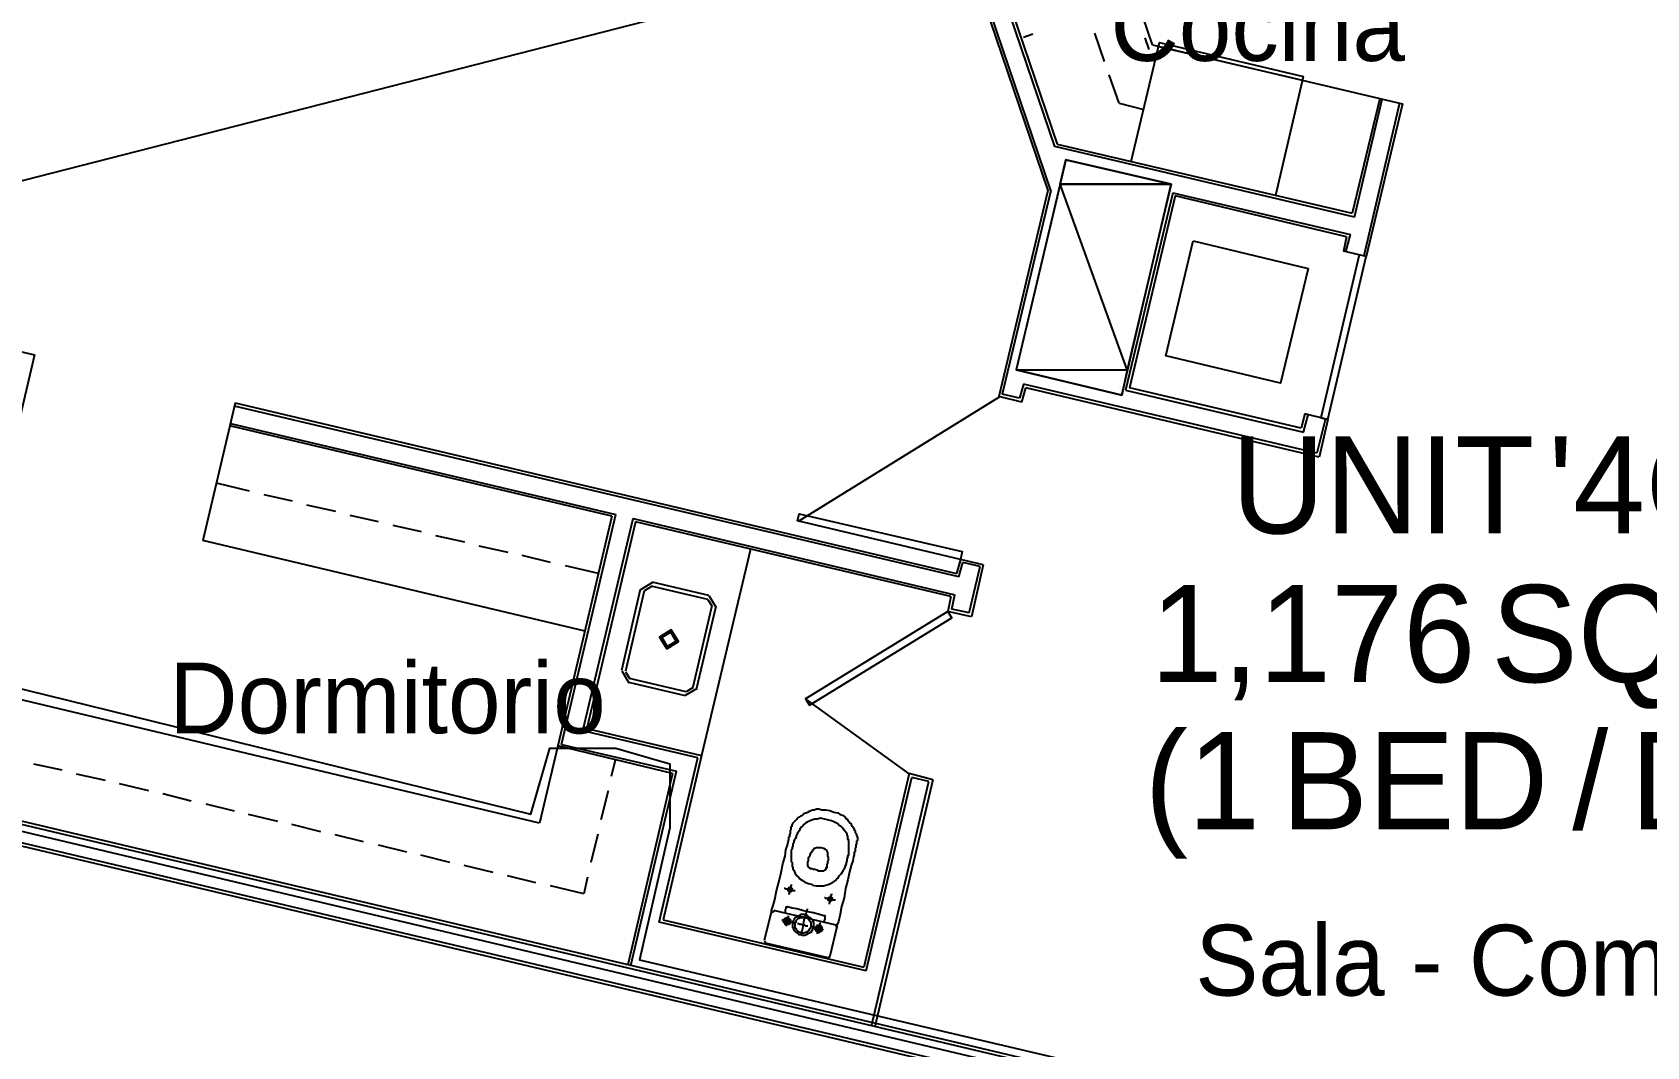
# Model space of a CAD drawing. Header units: feet. Extents: x -84 to 198, y -22 to 181.
# Drawn here: x 49.31 to 76.67, y 129.75 to 146.94 of the extents above; entities that cross this region are included whole.
import ezdxf
from ezdxf.enums import TextEntityAlignment as Align

# ---------------------------------------------------------------- set-up
doc = ezdxf.new("R2010")
doc.units = ezdxf.units.FT
for name, color, linetype in [('A-AREA-COMUN', 252, 'CONTINUOUS'), ('A-AREA-UNIDAD', 30, 'CONTINUOUS'), ('A-LINEA', 7, 'CONTINUOUS'), ('A-MURO-CONCRETO', 8, 'CONTINUOUS'), ('A-NOMBRE-ESPACIO', 2, 'CONTINUOUS'), ('A-TEXTO-PDF', 3, 'CONTINUOUS')]:
    doc.layers.add(name, color=color, linetype=linetype)

msp = doc.modelspace()

# ---------------------------------------------------------------- linework, layer by layer
at = {"layer": 'A-AREA-COMUN'}
msp.add_lwpolyline([(77.04, 126.7733), (47.648, 133.7422)], dxfattribs=at)
at = {"layer": 'A-AREA-UNIDAD'}
msp.add_lwpolyline([(48.128, 136.0533), (57.76, 133.6889), (58.08, 134.8089), (59.2, 134.8089), (60.112, 134.5422), (60.112, 133.4578), (59.6, 131.2178), (77.84, 126.9333)], dxfattribs=at)
at = {"layer": 'A-LINEA'}
for p, q in [((106.2631, 159.0395), (36.6895, 141.2395)), ((106.2631, 159.0395), (36.6895, 141.2395)), ((66.5733, 144.2578), (63.04, 154.6311)), ((63.3733, 154.7511), (66.68, 145.0444)), ((66.1067, 146.8578), (66.2667, 146.9111)), ((67.48, 146.4444), (67.32, 146.9244)), ((68.24, 146.6444), (68.1733, 146.8444)), ((68.2933, 146.7244), (72.1467, 145.8178)), ((68.4, 146.6978), (70.84, 146.1244)), ((67.7333, 145.7378), (67.56, 146.2178)), ((70.3867, 144.1778), (70.8533, 146.1911)), ((67.7333, 145.7378), (68.1467, 145.6311)), ((72.1467, 145.8178), (71.68, 143.8711)), ((71.72, 143.8044), (72.1867, 145.8044)), ((72.48, 145.7378), (71.88, 143.1511)), ((72.5333, 145.7244), (71.92, 143.1378)), ((72.1467, 145.8178), (72.5333, 145.7244)), ((66.68, 145.0444), (71.68, 143.8711)), ((66.52, 144.2578), (65.6933, 140.7644)), ((66.5733, 144.2578), (65.7467, 140.8044)), ((68.64, 144.2178), (67.84, 140.8711)), ((68.68, 144.1644), (67.9067, 140.9111)), ((68.64, 144.2178), (71.6533, 143.5111)), ((71.5867, 143.4711), (68.68, 144.1644)), ((68.9867, 143.4044), (70.9333, 142.9378)), ((71.5867, 143.4711), (71.5333, 143.2311)), ((71.5733, 143.2178), (71.6533, 143.5111)), ((71.92, 143.1378), (71.5333, 143.2311)), ((44.0533, 142.7244), (49.3467, 141.4711)), ((49.3467, 141.4711), (48.7333, 138.8844)), ((66.1067, 140.9778), (66.04, 140.7378)), ((71.08, 139.8044), (66.1067, 140.9778)), ((65.699, 140.755), (62.2894, 138.6501)), ((66.08, 140.6711), (65.6933, 140.7644)), ((66.04, 140.7378), (65.7467, 140.8044)), ((66.08, 140.6711), (66.1467, 140.9111)), ((71.12, 139.7378), (66.1467, 140.9111)), ((67.84, 140.8711), (70.8533, 140.1644)), ((70.8133, 140.2311), (67.9067, 140.9111)), ((52.7467, 140.6578), (52.6533, 140.2711)), ((65.0133, 137.7111), (52.7333, 140.6044)), ((52.7467, 140.6578), (64.9733, 137.7644)), ((70.88, 140.4711), (70.8133, 140.2311)), ((70.8533, 140.1644), (70.9333, 140.4578)), ((71.2667, 140.3778), (70.88, 140.4711)), ((71.2267, 140.3911), (71.08, 139.8044)), ((52.6533, 140.2711), (52.2, 138.3244)), ((59.1333, 138.7378), (52.6533, 140.2711)), ((52.6667, 140.3111), (59.2, 138.7644)), ((71.2667, 140.3778), (71.12, 139.7378)), ((52.9867, 139.1644), (52.4267, 139.2978)), ((53.72, 138.9911), (53.24, 139.0978)), ((54.4533, 138.8178), (53.96, 138.9244)), ((55.1733, 138.6444), (54.6933, 138.7511)), ((58.28, 134.8711), (59.2, 138.7644)), ((55.9067, 138.4711), (55.4267, 138.5778)), ((59.1333, 138.7378), (58.2133, 134.8444)), ((59.5333, 138.6444), (58.7067, 135.1378)), ((64.88, 137.3778), (59.5333, 138.6444)), ((58.68, 136.7911), (52.2, 138.3244)), ((56.64, 138.2978), (56.1467, 138.4044)), ((57.3733, 138.1244), (56.88, 138.2311)), ((58.0933, 137.9511), (57.6133, 138.0711)), ((61.48, 138.1778), (60.6533, 134.6844)), ((65.04, 138.0044), (64.9733, 137.7644)), ((65.0133, 137.7111), (65.08, 137.9511)), ((65.4267, 137.9111), (65.04, 138.0044)), ((65.3733, 137.8844), (65.08, 137.9511)), ((58.9067, 137.7644), (58.3467, 137.8978)), ((65.1867, 137.0978), (65.3733, 137.8844)), ((65.4267, 137.9111), (65.2267, 137.0311)), ((59.6133, 137.4978), (59.2933, 136.1244)), ((59.68, 137.4711), (59.36, 136.1111)), ((59.8184, 137.6133), (59.6178, 137.4895)), ((59.803, 137.5484), (59.6827, 137.4741)), ((60.76, 137.3244), (59.8, 137.5511)), ((60.7733, 137.3911), (59.8133, 137.6178)), ((60.9022, 137.1861), (60.7784, 137.3866)), ((64.8933, 137.1644), (64.9467, 137.4044)), ((60.5067, 135.8444), (60.8267, 137.2044)), ((60.5733, 135.8311), (60.8933, 137.1911)), ((60.8373, 137.2014), (60.763, 137.3218)), ((64.88, 137.3778), (64.8267, 137.1244)), ((65.2267, 137.0311), (64.8267, 137.1244)), ((65.1867, 137.0978), (64.8933, 137.1644)), ((59.2978, 136.1161), (59.4216, 135.9156)), ((59.3627, 136.1008), (59.437, 135.9805)), ((57.9067, 133.5378), (48.0267, 135.8844)), ((59.4133, 135.9244), (60.3733, 135.6978)), ((59.4267, 135.9911), (60.3867, 135.7644)), ((60.3816, 135.7023), (60.5822, 135.8261)), ((60.397, 135.7671), (60.5173, 135.8414)), ((62.4229, 135.6287), (64.1818, 134.3603)), ((60.5867, 134.6444), (58.64, 135.0978)), ((58.7067, 135.1378), (60.6533, 134.6844)), ((58.2133, 134.8444), (57.9067, 133.5378)), ((60.16, 134.3778), (58.2133, 134.8444)), ((58.28, 134.8711), (60.2267, 134.4178)), ((59.9333, 131.8578), (60.5867, 134.6444)), ((60.6533, 134.6844), (60, 131.8978)), ((49.8133, 134.4311), (49.3333, 134.5378)), ((59.1867, 134.6044), (59.12, 134.3244)), ((60.16, 134.3778), (59.4, 131.1378)), ((59.4533, 131.1244), (60.2267, 134.4178)), ((64.1733, 134.3778), (63.4, 131.0978)), ((64.5733, 134.2711), (64.1733, 134.3778)), ((50.5467, 134.2578), (50.0533, 134.3644)), ((51.28, 134.0844), (50.7867, 134.2044)), ((63.44, 131.0311), (64.2133, 134.3111)), ((63.5333, 130.0978), (64.5067, 134.2444)), ((64.5733, 134.2711), (63.5867, 130.0844)), ((64.5067, 134.2444), (64.2133, 134.3111)), ((77.9867, 126.6844), (47.4933, 133.8978)), ((77.9467, 126.7511), (47.56, 133.9378)), ((52, 133.9111), (51.52, 134.0311)), ((52.7333, 133.7378), (52.2533, 133.8578)), ((59.0667, 134.0844), (58.9467, 133.5911)), ((78.2133, 126.3244), (47.4267, 133.6044)), ((53.4667, 133.5644), (52.9733, 133.6844)), ((78.2533, 126.2578), (47.4667, 133.5378)), ((54.2, 133.3911), (53.7067, 133.5111)), ((54.92, 133.2178), (54.44, 133.3378)), ((58.8933, 133.3511), (58.7733, 132.8711)), ((55.6533, 133.0444), (55.1733, 133.1644)), ((56.3867, 132.8711), (55.8933, 132.9911)), ((57.12, 132.6978), (56.6267, 132.8178)), ((57.84, 132.5244), (57.36, 132.6444)), ((58.6533, 132.3378), (58.0933, 132.4711)), ((58.72, 132.6178), (58.6533, 132.3378)), ((61.72, 131.5511), (61.84, 132.0311)), ((61.8974, 132.0565), (61.8413, 132.0219)), ((61.8933, 132.0578), (62.9067, 131.8178)), ((63.44, 131.0311), (59.9333, 131.8578)), ((60, 131.8978), (63.4, 131.0978)), ((62.9467, 131.7778), (62.8267, 131.2844)), ((62.9587, 131.7604), (62.9241, 131.8165)), ((61.7213, 131.5419), (61.7559, 131.4857)), ((62.7733, 131.2578), (61.76, 131.4978)), ((62.7826, 131.2457), (62.8387, 131.2804))]:
    msp.add_line(p, q, dxfattribs=at)
for points in [[(63.3733, 154.7511), (63, 154.6178), (66.52, 144.2578)], [(71.72, 143.8044), (66.64, 145.0044), (63.3333, 154.7244)], [(68.2933, 146.7244), (66.44, 152.1644), (64.48, 151.5111)], [(67.9333, 144.7511), (68.4133, 146.7644), (70.8533, 146.1911)], [(67.7733, 140.7911), (68.6133, 144.3644), (66.8267, 144.7778), (65.9867, 141.2178), (67.7733, 140.7911)], [(70.9333, 142.9378), (70.4667, 140.9911), (68.52, 141.4578), (68.9867, 143.4044)], [(71.8, 143.1644), (71.1467, 140.4044), (71.2667, 140.3778), (71.92, 143.1378), (71.8, 143.1644)], [(65.04, 138.0044), (62.28, 138.6578), (62.3067, 138.7778), (65.0667, 138.1378), (65.04, 138.0044)], [(58.64, 135.0978), (59.4933, 138.6978), (64.9467, 137.4044)], [(64.8267, 137.1244), (62.4133, 135.6444), (62.48, 135.5378), (64.8933, 137.0178), (64.8267, 137.1244)], [(60.0616, 136.4889), (60.2622, 136.6127), (60.1384, 136.8133), (59.9378, 136.6895), (60.0616, 136.4889)], [(60.0708, 136.5278), (60.2233, 136.6219), (60.1292, 136.7744), (59.9767, 136.6803), (60.0708, 136.5278)], [(61.84, 132.0311), (61.84, 132.0578), (61.8667, 132.1378), (61.8933, 132.2444), (61.92, 132.3911), (61.96, 132.5378), (62, 132.6978), (62.0267, 132.8444), (62.0667, 132.9778), (62.08, 133.0844), (62.1067, 133.1644), (62.12, 133.2178), (62.1333, 133.2578), (62.1333, 133.2978), (62.1467, 133.3111), (62.1467, 133.3244), (62.1467, 133.3378), (62.1467, 133.3511), (62.16, 133.3644), (62.16, 133.3778), (62.16, 133.4044), (62.16, 133.4178), (62.1733, 133.4311), (62.1733, 133.4444), (62.1733, 133.4578), (62.1733, 133.4711), (62.1867, 133.4844), (62.1867, 133.4978), (62.1867, 133.5111), (62.2, 133.5244), (62.2, 133.5378), (62.2133, 133.5511), (62.2267, 133.5644), (62.24, 133.5778), (62.2533, 133.5911), (62.2667, 133.6044), (62.28, 133.6178), (62.2933, 133.6311), (62.3067, 133.6444), (62.32, 133.6444), (62.3333, 133.6578), (62.36, 133.6711), (62.3733, 133.6844), (62.3867, 133.6978), (62.4133, 133.7111), (62.4267, 133.7111), (62.4533, 133.7244), (62.48, 133.7378), (62.5067, 133.7511), (62.5333, 133.7644), (62.56, 133.7644), (62.6, 133.7778), (62.64, 133.7778), (62.6933, 133.7644), (62.76, 133.7644), (62.8267, 133.7511), (62.8933, 133.7244), (62.96, 133.7111), (63, 133.6844), (63.04, 133.6711), (63.08, 133.6444), (63.0933, 133.6178), (63.12, 133.6044), (63.1333, 133.5778), (63.1467, 133.5644), (63.1733, 133.5378), (63.1867, 133.5244), (63.1867, 133.5111), (63.2, 133.4844), (63.2133, 133.4711), (63.2267, 133.4578), (63.24, 133.4311), (63.24, 133.4178), (63.2533, 133.4044), (63.2533, 133.3778), (63.2667, 133.3644), (63.28, 133.3511), (63.28, 133.3378), (63.28, 133.3244), (63.2933, 133.2978), (63.2933, 133.2844), (63.2933, 133.2711), (63.2933, 133.2578), (63.2933, 133.2444), (63.28, 133.2311), (63.28, 133.2178), (63.28, 133.1911), (63.28, 133.1778), (63.2667, 133.1644), (63.2667, 133.1511), (63.2667, 133.1378), (63.2667, 133.1244), (63.2533, 133.1111), (63.2533, 133.0978), (63.2533, 133.0844), (63.2533, 133.0711), (63.2533, 133.0578), (63.24, 133.0444), (63.24, 133.0311), (63.24, 133.0044), (63.2267, 132.9644), (63.2133, 132.8978), (63.1867, 132.8178), (63.16, 132.7111), (63.1333, 132.5778), (63.0933, 132.4311), (63.0667, 132.2711), (63.0267, 132.1244), (63, 131.9911), (62.9733, 131.8711), (62.9467, 131.8044), (62.9467, 131.7778)], [(62.5333, 132.4844), (62.6, 132.4711), (62.6667, 132.4711), (62.72, 132.4711), (62.76, 132.4844), (62.8, 132.4978), (62.84, 132.5111), (62.8667, 132.5244), (62.9067, 132.5511), (62.92, 132.5644), (62.9467, 132.5911), (62.96, 132.6044), (62.9733, 132.6178), (62.9867, 132.6444), (63, 132.6578), (63.0133, 132.6711), (63.0267, 132.6844), (63.04, 132.7111), (63.0533, 132.7244), (63.0533, 132.7378), (63.0667, 132.7644), (63.08, 132.7778), (63.0933, 132.8044), (63.0933, 132.8178), (63.1067, 132.8444), (63.1067, 132.8711), (63.12, 132.8978), (63.12, 132.9244), (63.1333, 132.9511), (63.1333, 132.9778), (63.1467, 133.0044), (63.1467, 133.0311), (63.1467, 133.0578), (63.1467, 133.0844), (63.1467, 133.1111), (63.1467, 133.1378), (63.1467, 133.1511), (63.1467, 133.1778), (63.1467, 133.1911), (63.1467, 133.2178), (63.1467, 133.2311), (63.1467, 133.2444), (63.1333, 133.2711), (63.1333, 133.2844), (63.1333, 133.3111), (63.12, 133.3244), (63.12, 133.3511), (63.1067, 133.3644), (63.0933, 133.3911), (63.0667, 133.4178), (63.0533, 133.4444), (63.0267, 133.4711), (62.9867, 133.4978), (62.96, 133.5244), (62.9067, 133.5511), (62.8533, 133.5778), (62.7867, 133.5911), (62.7333, 133.6044), (62.6667, 133.6178), (62.6133, 133.6044), (62.5733, 133.6044), (62.5333, 133.5911), (62.4933, 133.5778), (62.4667, 133.5644), (62.44, 133.5511), (62.4133, 133.5378), (62.3867, 133.5111), (62.3733, 133.4978), (62.36, 133.4844), (62.3467, 133.4711), (62.3333, 133.4578), (62.32, 133.4444), (62.32, 133.4311), (62.3067, 133.4044), (62.2933, 133.3911), (62.28, 133.3778), (62.28, 133.3644), (62.2667, 133.3378), (62.2533, 133.3244), (62.2533, 133.2978), (62.24, 133.2711), (62.2267, 133.2578), (62.2133, 133.2311), (62.2133, 133.2044), (62.2, 133.1778), (62.2, 133.1511), (62.1867, 133.1244), (62.1867, 133.0978), (62.1733, 133.0711), (62.1733, 133.0444), (62.1733, 133.0178), (62.1733, 132.9911), (62.1733, 132.9778), (62.1733, 132.9511), (62.1733, 132.9244), (62.1733, 132.9111), (62.1733, 132.8844), (62.1867, 132.8711), (62.1867, 132.8444), (62.1867, 132.8311), (62.1867, 132.8044), (62.2, 132.7778), (62.2, 132.7644), (62.2133, 132.7378), (62.2267, 132.7111), (62.24, 132.6844), (62.2667, 132.6444), (62.2933, 132.6178), (62.32, 132.5911), (62.36, 132.5644), (62.4, 132.5378), (62.4667, 132.5111), (62.5333, 132.4978)], [(62.4933, 132.7644), (62.48, 132.7778), (62.4667, 132.7911), (62.4533, 132.8044), (62.4533, 132.8178), (62.4533, 132.8311), (62.4533, 132.8444), (62.4533, 132.8578), (62.4533, 132.8711), (62.4533, 132.8844), (62.4667, 132.8978), (62.4667, 132.9111), (62.4667, 132.9244), (62.4667, 132.9511), (62.48, 132.9644), (62.48, 132.9778), (62.4933, 132.9911), (62.4933, 133.0044), (62.4933, 133.0178), (62.5067, 133.0178), (62.5067, 133.0311), (62.52, 133.0444), (62.52, 133.0578), (62.5333, 133.0578), (62.5333, 133.0711), (62.5467, 133.0844), (62.5467, 133.0978), (62.56, 133.1111), (62.5733, 133.1111), (62.6, 133.1244), (62.6133, 133.1244), (62.64, 133.1244), (62.68, 133.1244), (62.72, 133.1111), (62.7467, 133.0978), (62.76, 133.0844), (62.7733, 133.0711), (62.7733, 133.0578), (62.7867, 133.0444), (62.7867, 133.0311), (62.7867, 133.0178), (62.7867, 133.0044), (62.7867, 132.9911), (62.7867, 132.9778), (62.8, 132.9644), (62.8, 132.9511), (62.8, 132.9378), (62.8, 132.9244), (62.8, 132.9111), (62.8, 132.8978), (62.7867, 132.8844), (62.7867, 132.8711), (62.7867, 132.8578), (62.7867, 132.8444), (62.7733, 132.8311), (62.7733, 132.8178), (62.7733, 132.8044), (62.7733, 132.7911), (62.7733, 132.7778), (62.76, 132.7778), (62.76, 132.7644), (62.76, 132.7511), (62.7467, 132.7511), (62.7467, 132.7378), (62.7333, 132.7378), (62.72, 132.7244), (62.7067, 132.7244), (62.6933, 132.7244), (62.68, 132.7244), (62.6667, 132.7244), (62.64, 132.7244), (62.6133, 132.7378), (62.5733, 132.7511), (62.5467, 132.7511), (62.52, 132.7644), (62.4933, 132.7644)], [(62.1733, 132.4978), (62.1733, 132.4844), (62.16, 132.4578), (62.16, 132.4311), (62.1467, 132.3911), (62.1467, 132.3644), (62.1333, 132.3378), (62.1333, 132.3244)], [(62.24, 132.3911), (62.2133, 132.3911), (62.2, 132.3911), (62.16, 132.4044), (62.1333, 132.4044), (62.1067, 132.4178), (62.08, 132.4178), (62.0667, 132.4311), (62.0533, 132.4311)], [(62.16, 132.4444), (62.1733, 132.4444), (62.1733, 132.4311), (62.1867, 132.4311), (62.1867, 132.4178), (62.1867, 132.4044), (62.1867, 132.3911), (62.1733, 132.3778), (62.16, 132.3778), (62.1467, 132.3778), (62.1333, 132.3778), (62.12, 132.3911), (62.12, 132.4044), (62.12, 132.4178), (62.12, 132.4311), (62.1333, 132.4311), (62.1333, 132.4444), (62.1467, 132.4444), (62.16, 132.4444)], [(62.92, 132.2311), (62.8933, 132.2311), (62.8667, 132.2311), (62.84, 132.2444), (62.8133, 132.2444), (62.7867, 132.2578), (62.76, 132.2578), (62.7467, 132.2711), (62.7333, 132.2711)], [(62.84, 132.2844), (62.8533, 132.2844), (62.8533, 132.2711), (62.8667, 132.2711), (62.8667, 132.2578), (62.8667, 132.2444), (62.8667, 132.2311), (62.8533, 132.2178), (62.84, 132.2178), (62.8267, 132.2178), (62.8133, 132.2178), (62.8, 132.2311), (62.8, 132.2444), (62.8, 132.2578), (62.8, 132.2711), (62.8133, 132.2711), (62.8133, 132.2844), (62.8267, 132.2844), (62.84, 132.2844)], [(62.8533, 132.3378), (62.8533, 132.3244), (62.84, 132.2978), (62.84, 132.2711), (62.8267, 132.2311), (62.8267, 132.2044), (62.8133, 132.1778), (62.8133, 132.1644)], [(62.12, 131.9378), (62.12, 131.9244), (62.1333, 131.9244), (62.1467, 131.9111), (62.16, 131.8978), (62.16, 131.8844), (62.16, 131.8711), (62.16, 131.8578), (62.16, 131.8444), (62.1467, 131.8444), (62.1467, 131.8311), (62.1333, 131.8311), (62.1333, 131.8178), (62.12, 131.8178), (62.1067, 131.8178), (62.0933, 131.8178), (62.08, 131.8178), (62.0667, 131.8178), (62.0667, 131.8311), (62.0533, 131.8444), (62.04, 131.8578), (62.04, 131.8711), (62.04, 131.8844), (62.0533, 131.8978), (62.0533, 131.9111), (62.0667, 131.9244), (62.08, 131.9244), (62.0933, 131.9378), (62.1067, 131.9378), (62.12, 131.9378)], [(62.7333, 131.8578), (62.7333, 131.8711), (62.7333, 131.8978), (62.7467, 131.9111), (62.7467, 131.9244), (62.7467, 131.9378), (62.7467, 131.9511), (62.7467, 131.9644), (62.7333, 131.9644), (62.72, 131.9644), (62.6933, 131.9778), (62.6267, 131.9911), (62.5467, 132.0178), (62.4533, 132.0311), (62.36, 132.0578), (62.2667, 132.0844), (62.1867, 132.0978), (62.1333, 132.1111), (62.1067, 132.1111), (62.1067, 132.1244), (62.0933, 132.1111), (62.08, 132.1111), (62.08, 132.0978), (62.08, 132.0844), (62.0667, 132.0711), (62.0667, 132.0578), (62.0667, 132.0444), (62.0667, 132.0311), (62.0667, 132.0178)], [(62.1067, 131.9111), (62.12, 131.8978), (62.1333, 131.8978), (62.1333, 131.8844), (62.1333, 131.8711), (62.1333, 131.8578), (62.12, 131.8578), (62.12, 131.8444), (62.1067, 131.8444), (62.0933, 131.8444), (62.08, 131.8444), (62.08, 131.8578), (62.0667, 131.8711), (62.0667, 131.8844), (62.08, 131.8844), (62.08, 131.8978), (62.0933, 131.8978), (62.0933, 131.9111), (62.1067, 131.9111)], [(62.12, 131.9644), (62.12, 131.9511), (62.12, 131.9244), (62.1067, 131.8978), (62.0933, 131.8578), (62.0933, 131.8311), (62.0933, 131.8044), (62.08, 131.7911)], [(62.4133, 131.9778), (62.44, 131.9778), (62.4667, 131.9511), (62.4933, 131.9378), (62.52, 131.9111), (62.5333, 131.8844), (62.5467, 131.8578), (62.5467, 131.8311), (62.5467, 131.8044), (62.5467, 131.7644), (62.5333, 131.7378), (62.52, 131.7111), (62.5067, 131.6844), (62.48, 131.6711), (62.4533, 131.6578), (62.4267, 131.6444), (62.4, 131.6311), (62.36, 131.6311), (62.3333, 131.6444), (62.3067, 131.6444), (62.28, 131.6711), (62.2533, 131.6844), (62.2267, 131.7111), (62.2133, 131.7378), (62.2, 131.7644), (62.2, 131.7911), (62.2, 131.8178), (62.2, 131.8578), (62.2133, 131.8844), (62.2267, 131.9111), (62.24, 131.9378), (62.2667, 131.9511), (62.2933, 131.9644), (62.32, 131.9778), (62.3467, 131.9911), (62.3867, 131.9911), (62.4133, 131.9778)], [(62.4, 131.9378), (62.4267, 131.9378), (62.44, 131.9244), (62.4667, 131.9111), (62.48, 131.8844), (62.4933, 131.8711), (62.5067, 131.8444), (62.5067, 131.8311), (62.5067, 131.8044), (62.5067, 131.7778), (62.4933, 131.7511), (62.48, 131.7378), (62.4667, 131.7111), (62.4533, 131.6978), (62.4267, 131.6844), (62.4133, 131.6844), (62.3867, 131.6711), (62.36, 131.6711), (62.3467, 131.6844), (62.32, 131.6844), (62.2933, 131.6978), (62.28, 131.7111), (62.2667, 131.7244), (62.2533, 131.7511), (62.24, 131.7644), (62.24, 131.7911), (62.24, 131.8178), (62.24, 131.8444), (62.2533, 131.8578), (62.2533, 131.8844), (62.2667, 131.8978), (62.2933, 131.9244), (62.3067, 131.9244), (62.3333, 131.9378), (62.36, 131.9378), (62.3733, 131.9511), (62.4, 131.9378)], [(62.44, 132.0844), (62.44, 132.0711), (62.4267, 132.0311), (62.4133, 131.9644), (62.3867, 131.8978), (62.3733, 131.8178), (62.36, 131.7511), (62.3467, 131.6844), (62.3333, 131.6444), (62.3333, 131.6311)], [(62.2267, 131.8444), (62.2, 131.8444), (62.1733, 131.8578), (62.1333, 131.8711), (62.1067, 131.8711), (62.0667, 131.8844), (62.04, 131.8844), (62.0133, 131.8978)], [(62.4533, 131.7911), (62.44, 131.7911), (62.4267, 131.7911), (62.4, 131.8044), (62.3733, 131.8044), (62.3467, 131.8178), (62.32, 131.8178), (62.2933, 131.8311), (62.28, 131.8311)], [(62.72, 131.7244), (62.6933, 131.7378), (62.6667, 131.7378), (62.6267, 131.7511), (62.6, 131.7511), (62.56, 131.7644), (62.5333, 131.7778), (62.5067, 131.7778)], [(62.6533, 131.8044), (62.6667, 131.8044), (62.6667, 131.7911), (62.68, 131.7911), (62.68, 131.7778), (62.6933, 131.7778), (62.6933, 131.7644), (62.6933, 131.7511), (62.6933, 131.7378), (62.6933, 131.7244), (62.6933, 131.7111), (62.68, 131.7111), (62.68, 131.6978), (62.6667, 131.6978), (62.6533, 131.6844), (62.64, 131.6844), (62.6267, 131.6844), (62.6133, 131.6978), (62.6, 131.6978), (62.5867, 131.7111), (62.5867, 131.7244), (62.5733, 131.7378), (62.5733, 131.7511), (62.5733, 131.7644), (62.5867, 131.7644), (62.5867, 131.7778), (62.6, 131.7911), (62.6133, 131.8044), (62.6267, 131.8044), (62.64, 131.8044), (62.6533, 131.8044)], [(62.64, 131.7778), (62.6533, 131.7778), (62.6533, 131.7644), (62.6667, 131.7644), (62.6667, 131.7511), (62.6667, 131.7378), (62.6667, 131.7244), (62.6533, 131.7244), (62.6533, 131.7111), (62.64, 131.7111), (62.6267, 131.7111), (62.6267, 131.7244), (62.6133, 131.7244), (62.6133, 131.7378), (62.6, 131.7378), (62.6, 131.7511), (62.6133, 131.7511), (62.6133, 131.7644), (62.6133, 131.7778), (62.6267, 131.7778), (62.64, 131.7778)], [(62.6667, 131.8444), (62.6533, 131.8311), (62.6533, 131.8178), (62.6533, 131.7911), (62.64, 131.7644), (62.64, 131.7378), (62.6267, 131.7111), (62.6267, 131.6844), (62.6133, 131.6711), (62.6133, 131.6578)]]:
    msp.add_lwpolyline(points, dxfattribs=at)
at = {"layer": 'A-MURO-CONCRETO'}
for points in [[(66.8267, 144.7778), (68.6133, 144.3644), (66.7333, 144.3644), (66.8267, 144.7778), (66.8267, 144.7778)], [(66.7333, 144.3644), (65.9867, 141.2178), (67.8667, 141.2178), (66.7333, 144.3644)], [(66.7333, 144.3644), (68.6133, 144.3644), (67.8667, 141.2178), (66.7333, 144.3644), (66.7333, 144.3644)], [(65.9867, 141.2178), (67.8667, 141.2178), (67.7733, 140.7911), (65.9867, 141.2178), (65.9867, 141.2178)]]:
    msp.add_lwpolyline(points, dxfattribs=at)

# ---------------------------------------------------------------- texts
at = {"layer": 'A-NOMBRE-ESPACIO'}
for s, p in [('Cocina', (70.08, 146.4533)), ('Dormitorio', (55.328, 135.0578)), ('Sala - Comedor', (74.64, 130.6133))]:
    msp.add_text(s, height=1.2, dxfattribs=at).set_placement(p, align=Align.CENTER)
at = {"layer": 'A-TEXTO-PDF'}
for s, p in [('UNIT', (72.2001, 138.4452)), ("'4CE'", (77.5662, 138.4452)), ('1,176', (71.014, 135.9252)), ('SQ.', (75.9325, 135.9252)), ('(1', (69.1412, 133.4318)), ('BED', (72.743, 133.4318)), ('/', (75.7161, 133.4318)), ('DEN)', (79.0884, 133.4318))]:
    msp.add_text(s, height=1.646, dxfattribs=at).set_placement(p, align=Align.CENTER)

doc.saveas('drawing.dxf')
